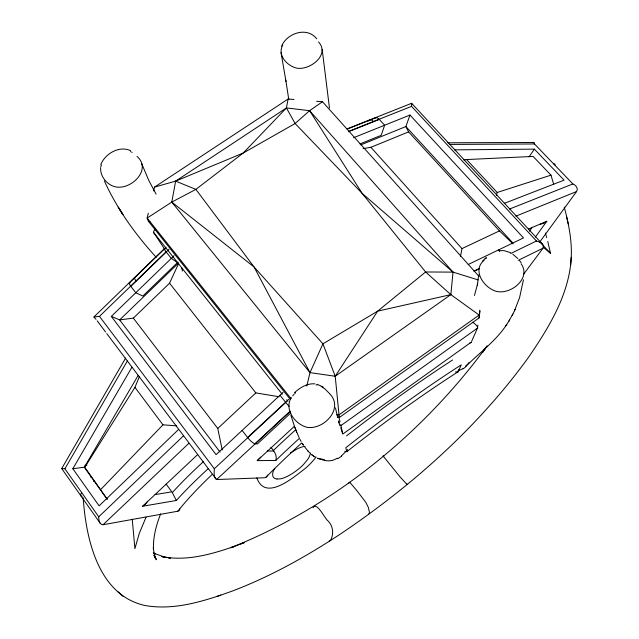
<?xml version="1.0" encoding="UTF-8"?>
<svg xmlns="http://www.w3.org/2000/svg" width="639" height="639" viewBox="0 0 639 639"><rect width="100%" height="100%" fill="white"/><g stroke="black" fill="none" stroke-linecap="round" stroke-linejoin="round"><path stroke-width="0.96" d="M539.675 242.117L576.546 191.556C578.71 188.561 575.763 184.99 572.871 183.952L534.5 143.967L533.98 142.449L447.779 142.793M61.855 468.651L64.89 468.778L98.749 516.807C98.678 519.691 99.269 524.763 103.047 524.731L177.81 511.216A245.376 63.413 -32.5 0 1 212.316 474.338M337.304 417.331L339.285 417.539L479.05 317.958L479.825 310.139M83.158 497.661C86.001 538.709 97.999 595.053 145.037 605.516C174.782 610.732 204.544 601.011 232.253 591.075C270.377 576.594 306.177 556.601 340.164 534.196C411.867 485.991 477.668 427.539 528.509 357.361C547.519 329.508 566.186 299.531 570.571 265.441C573.087 245.775 569.325 226.07 564.245 207.116M570.571 265.441L571.178 257.269M479.074 276.455L322.503 101.745L309.596 110.683L295.114 123.519L243.179 153.048L175.637 181.125L171.795 202.092L309.987 372.633L335.219 376.251L450.846 294.635L453.035 272.118L309.596 110.683L286.408 107.943L175.637 181.125L154.534 187.107L153.616 190.973M478.683 274.93L477.349 285.258L477.676 283.628L474.465 295.482M279.978 395.221L285.729 402.458L214.321 468.73C214.313 472.149 213.234 477.349 216.485 479.514L106.785 333.598M458.602 369.693L458.411 371.291L461.246 364.861A259.993 40.832 -37.6 0 0 345.827 447.715L346.673 451.565L344.804 451.422M479.05 317.958L479.993 311.105M471.654 341.274L477.461 328.134L477.868 325.171M100.65 167.674C99.868 177.866 109.852 188.154 120.18 187.171C134.533 186.444 150.836 168.432 137.034 156.419M543.254 247.9C544.811 244.17 539.492 241.726 536.441 241.015L411.532 106.354L411.74 103.446M411.532 106.354L348.934 131.283M523.453 279.762L519.547 297.734L514.451 310.858M290.402 399.535L148.376 221.222L147.138 218.067L171.795 202.092L195.893 189.384L243.179 153.048L286.408 107.943L288.101 99.021L294.004 99.484M460.471 256.415L461.973 248.611L370.9 147.305L363.064 148.615M310.658 453.051L309.132 457.069A22.916 7.652 -38 0 1 307.255 460.016L303.477 464.513A19.561 6.526 -38.1 0 1 299.667 468.099L296.169 470.871A22.796 7.62 -38 0 1 285.138 477.381A22.157 7.404 -38 0 1 280.217 478.867L277.03 479.002M306.808 386.06L309.987 372.633L322.935 343.814L377.665 311.145L425.606 271.974L453.035 272.118L478.156 279.922M496.511 195.334L497.19 192.475L466.582 159.55L463.698 159.838M148.296 213.226L147.138 218.067L290.985 398.552M100.826 166.779L101.409 165.014M468.187 264.514L523.493 237.908L409.974 115.052L405.885 126.554L408.593 131.89L499.466 230.895L513.133 243.97M160.693 513.788C156.228 525.114 152.945 537.207 153.504 549.476L153.312 547.655L154.095 553.478L155.676 558.782L154.135 555.147L156.475 559.764L155.013 557.496M100.77 164.662C104.964 153.727 119.397 145.253 130.668 150.732M107.224 499.195L84.763 467.333L134.941 387.338L139.39 376.651M281.943 46.807C278.101 56.392 287.869 66.152 296.712 68.133C309.699 70.609 330.331 54.946 318.557 41.958M267.677 475.065L267.414 475.64M281.551 46.312C286.831 33.172 307.047 26.263 316.696 38.803M477.461 328.134L340.922 425.59L342.584 433.122M174.104 255.672L111.314 316.401L119.653 319.899L133.343 318.11L169.559 283.221L178.656 263.444M290.322 399.367C285.026 410.989 295.761 424.456 306.96 427.291C324.037 430.159 344.397 408.145 329.452 393.544M294.347 426.349L257.229 460.615L275.721 460.487C277.693 455.583 273.819 450.639 270.904 447.372M411.22 103.845L411.524 103.334M146.027 517.231L139.198 533.613L134.909 548.653L132.233 519.18M147.657 501.264L145.62 504.059L142.601 506.248L176.34 500.473L179.99 496.495A262.933 68.069 -32.5 0 1 208.282 468.619M275.721 460.487L280.353 456.062A259.522 53.341 -40.2 0 1 299.659 438.13M508.612 321.585L512.877 314.037M512.143 315.57L515.194 309.316M267.35 475.759L265.6 477.621A242.165 49.674 -40.2 0 1 301.656 442.987M260.76 457.125L257.229 460.615M125.659 358L61.711 468.595L100.187 523.237M64.89 468.778L127.321 361.043M178.489 429.536L99.117 505.856L72.838 468.722L131.866 367.353M138.176 375.365L84.348 467.213L72.838 468.722M282.342 46.032L282.797 45.281M290.825 398.44L291.384 397.538M466.286 365.987C479.929 352.345 496.088 340.827 506.743 324.46M505.792 325.93L509.571 320.099M337.504 416.868L339.285 417.539L335.219 376.251L377.665 311.145L450.846 294.635L479.154 315.051L338.79 415.007L336.849 414.799M487.054 345.795L482.868 352.009L485.193 348.559C420.478 435.758 332.072 507.318 230.919 547.679L234.545 546.321C211.429 554.293 186.428 561.545 161.875 556.553L164.183 557L153.296 552.975M529.06 156.843L534.372 149.135L564.077 180.15L504.275 203.378M529.411 231.182L531.704 227.995M535.322 237.149L546.84 221.254L528.565 229.01M523.477 274.363L543.078 248.148L518.261 260.313M316.065 456.989L314.891 458.522A32.533 10.855 -38.1 0 1 310.786 463.211A33.547 11.206 -38.1 0 1 305.929 467.892C294.339 476.774 265.393 502.222 256.854 477.868M346.514 450.902L341.378 455.974M292.654 395.829L294.1 394.231M482.373 261.271L486.287 257.269M100.642 489.634L162.969 424.823L176.516 425.854M484.138 260.217C472.373 269.946 482.86 285.777 493.803 290.465C508.213 297.031 532.063 279.139 521.168 263.843M129.318 282.957L166.02 247.365M164.327 248.707L93.933 316.96L99.476 316.369L166.092 251.822A6.885 0.879 47.4 0 1 165.174 249.066M177.962 262.134L142.848 296.041L135.772 292.75L130.811 286.32L169.031 249.298M98.749 516.807L183.369 435.95M103.047 524.731L188.801 443.362M142.601 506.248L197.507 454.72M222.22 449.944L217.755 428.473L255.848 392.905L279.131 396.755M283.045 392.37L216.086 454.649L111.314 316.401M242.125 430.43L247.597 437.507L288.684 399.375M247.597 437.507A7.125 1.605 47.1 0 0 254.945 443.786L290.05 411.276M290.394 411.22L216.637 479.522L264.945 477.748M290.817 412.954L257.333 443.953L254.945 443.786M294.875 393.472L295.673 392.737M546.84 221.254L543.645 223.37L540.282 224.225M294.483 392.721C299.963 387.601 307.111 383.208 314.883 383.839M485.656 258.859L486.447 258.212M532.878 142.824L533.853 142.417M342.792 434.065L471.27 342.153M154.534 187.107L288.101 99.021M462.868 368.679L457.125 371.451M474.058 271.04L479.37 268.46M474.178 271.24L479.514 268.652M510.649 253.531L536.441 241.015M461.973 248.611L499.466 230.895M370.9 147.305L408.593 131.89M359.965 143.927L381.211 135.308L384.622 125.236L379.31 119.405A6.614 3.754 69.4 0 0 374.382 118.678M360.803 144.869L405.885 126.554L512.79 242.932M515.897 216.166L576.546 191.556M353.591 137.712L409.974 115.052M348.183 128.487L411.636 103.286L542.807 244.537M347.041 129.134L375.397 117.872M348.359 131.73L379.31 119.405M509.483 209.057L572.871 183.952M61.815 468.491L62.318 468.363M240.943 543.869L244.29 542.591L230.919 547.679M216.909 596.491L220.814 595.117M497.19 192.475L550.994 175.158L553.686 184.312M90.554 477.045L91.537 476.814M155.141 494.57L171.811 491.854L166.164 484.162M84.915 465.408L86.888 465.152M499.466 250.728L503.923 250.6L510.553 252.645M466.582 159.55L533.11 156.427L550.994 175.158M454.417 149.853L534.372 149.135M449.473 144.43L534.5 143.967M267.23 450.966L273.756 451.03M316.609 101.274L322.503 101.745M383.144 455.998L383.568 456.334A57.877 1.398 50.5 0 1 383.735 456.494M316.009 384.83L317.096 385.029M168.161 557.687L170.421 558.087L161.875 556.553M329.301 540.858L330.291 540.65L330.978 539.628A56.935 17.445 58.4 0 0 331.25 538.909C333.846 532.814 332.807 525.881 328.174 521.057C325.131 519.243 317.359 502.19 313.382 507.094A58.532 18.251 57.4 0 0 313.126 507.853M322.887 459.681L321.105 459.233L324.428 460.096M84.763 467.333L84.348 467.213L107.104 499.187M317.216 384.327L323.054 386.93M175.637 181.125L195.893 189.384L254.074 266.99L322.935 343.814L335.219 376.251M130.516 151.603L130.939 151.794M148.376 221.222L150.157 222.076M321.137 386.475L322.08 386.978M153.951 553.334L155.277 554.053L153.767 553.07M368.639 513.924C370.556 513.724 368.527 509.722 368.591 508.317A56.687 8.155 54.3 0 0 368.391 507.558L365.764 502.27L356.977 490.784L350.356 482.932L349.277 482.237L348.974 483.228M131.77 152.218L132.177 152.441M313.19 455.799L315.802 457.508M542.966 247.005L550.538 253.387L547.775 241.502M322.535 387.25L323.861 388.129M512.79 254.17L517.806 258.499M312.567 455.319L311.576 454.593L314.172 456.518M324.285 388.44L324.7 388.76M171.795 202.092L254.074 266.99L309.987 372.633M325.107 389.087L329.125 393.145M453.035 272.118L362.145 193.377L295.114 123.519L286.408 107.943M117.991 591.794L123.023 596.323M450.846 294.635L425.606 271.974L362.145 193.377L309.596 110.683M304.811 447.164L308.445 451.517M307.407 450.447L309.995 453.163M541.033 243.147L550.538 253.387M498.332 250.017L499.626 251.439M156.18 257.221C135.372 234.473 117.161 209.057 104.357 180.925M153.951 232.868L282.318 394.295M286.655 399.75L287.901 401.308M166.092 251.822L171.308 258.388L178.369 263.228L119.653 319.899L220.032 452.029M169.559 283.221L255.848 392.905M154.055 555.571L155.181 557L154.143 555.658M273.396 450.583L273.348 450.519A265.105 56.088 -40.1 0 1 295.641 429.831M133.343 318.11L217.755 428.473M99.476 316.369L214.321 468.73M95.994 319.252L93.925 317.144M97.192 320.842L105.587 332.008M134.941 387.338L162.969 424.823M406.859 484.011L407.179 484.514L406.835 484.25A56.296 1.334 50.5 0 1 406.532 483.963L399.702 476.51L383.16 456.038M519.571 260.576L521.168 262.821M154.063 233.043L164.646 249.226M302.303 443.434L303.405 445.191L302.223 443.242M156.1 194.096L148.807 180.502L141.722 163.688M172.282 492.581L176.34 500.473M299.979 439.376L301.113 441.477M299.012 437.443L294.691 427.076L290.905 415.342M294.691 427.076L296.656 432.164M340.803 427.707L341.985 431.629M342.528 433.482L342.192 432.363M339.876 425.71L338.502 420.973L339.037 422.85M545.402 233.059L546.185 235.759M546.401 236.526L546.728 237.668M338.79 416.916L340.028 421.732M181.788 268.156L182.49 271.032M566.505 216.445L568.239 223.914M337.296 416.077L335.467 407.842M340.707 424.544L340.922 425.59M281.008 52.582L286.016 81.512M285.793 80.147L288.804 99.66M322.168 49.395L329.468 108.023M277.022 479.002A32.821 10.999 -38.2 0 1 272.829 476.175L272.629 473.563L273.316 471.103A22.621 7.596 -38 0 1 274.778 468.307M290.402 453.059A28.531 9.545 -38 0 1 291.424 452.356L296.256 449.441A20.416 6.861 -38.1 0 1 301.384 447.164L302.167 446.917A22.413 7.532 -38 0 1 304.388 446.405A21.814 7.325 -38.1 0 1 305.067 446.31M471.382 342.256A7.348 2.716 31.7 0 1 469.905 342.863M472.501 322.192A7.372 2.796 31.7 0 1 477.7 328.23M153.711 232.923A7.101 3.658 -11.4 0 1 155.604 229.209M346.57 435.886A265.776 43.548 -37.6 0 1 452.58 359.997M455.407 371.97A6.877 2.756 29.3 0 0 458.211 371.706A242.772 38.052 -37.6 0 0 346.817 451.701M347.4 449.425A6.981 1.334 72.6 0 1 347.456 450.024M347.432 451.19A6.981 1.334 72.6 0 1 347.161 451.741M179.815 508.971A6.582 3.626 39 0 1 177.754 511.136M82.175 496.271A6.678 2.62 -34.7 0 1 81.688 492.605M172.33 492.541A268.308 70.801 -32.6 0 1 203.386 461.693M93.478 481.359A16.183 9.218 37 0 1 94.748 481.023M130.811 286.32A6.845 1.438 45.5 0 1 129.957 282.949M289.155 406.332A7.173 0.982 48.4 0 1 285.729 402.458M136.051 280.928A6.845 1.406 45.5 0 1 135.38 277.653M341.522 456.166A30.856 29.562 -59.6 0 1 337.704 458.738M325.123 460.368A16.047 15.424 -36.7 0 1 322.36 459.161M337.336 458.131A15.943 15.392 -43.3 0 1 325.083 460.519M466.095 366.419A30.329 25.336 25.7 0 1 463.035 368.871M468.874 362.609A15.663 13.683 21.5 0 1 465.647 365.963M368.415 121.043A6.63 3.738 69.4 0 1 373.519 121.49M553.55 163.816A6.262 2.268 -43.9 0 1 555.067 165.062M322.679 459.721L317.471 458.275L322.679 459.721M122.017 213.162L118.199 207.1L122.96 214.672L122.017 213.162"/></g></svg>
